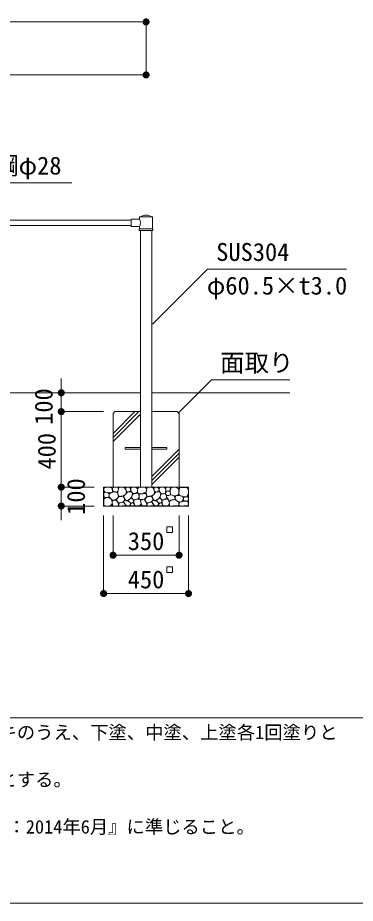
# Model space of a CAD drawing. Units: millimetres at full size, sheet at 1:50; some dimension numbers follow another scale. Extents: x 449 to 14140, y 6261 to 15594.
# Drawn here: x 6326 to 8115, y 6261 to 10950 of the extents above; entities that cross this region are included whole.
import ezdxf
from ezdxf.enums import TextEntityAlignment as Align

# ---------------------------------------------------------------- set-up
doc = ezdxf.new("R2010")
doc.units = ezdxf.units.MM
doc.header["$LTSCALE"] = 50
for name, color, linetype, lineweight in [('ハッチ', 4, 'Continuous', 13), ('寸法', 1, 'Continuous', 13), ('本', 7, 'Continuous', 13)]:
    doc.layers.add(name, color=color, linetype=linetype, lineweight=lineweight)
doc.styles.add('ＭＳ ゴシック', font='')
doc.styles.get('ＭＳ ゴシック').set_extended_font_data('MS Gothic')

# ---------------------------------------------------------------- blocks, each defined once
blk = doc.blocks.new('filled_dot')
at = {"color": 0, "linetype": 'Continuous', "lineweight": -2, "const_width": 1.25}
blk.add_lwpolyline([(-0.625, 0, 1), (0.625, 0, 1)], format="xyb", close=True, dxfattribs=at)

msp = doc.modelspace()

# ---------------------------------------------------------------- linework, layer by layer
at = {"layer": 'ハッチ'}
for p, q in [((6831.18, 8748.44), (6947.02, 8864.28)), ((6831.18, 8727.23), (6968.23, 8864.28)), ((6831.18, 8706.02), (6975.93, 8850.77)), ((7036.43, 8521.52), (7181.18, 8666.27)), ((7036.43, 8500.3), (7181.18, 8645.05)), ((7036.43, 8479.09), (7181.18, 8623.84)), ((6975.93, 8464.28), (7036.43, 8464.28)), ((7103.22, 8364.28), (7107.52, 8364.28)), ((7107.52, 8364.28), (7111.82, 8364.28)), ((7189.21, 8364.28), (7193.51, 8364.28))]:
    msp.add_line(p, q, dxfattribs=at)
for points in [[(6823.18, 8435.95), (6818.61, 8434.21), (6810.56, 8433.99), (6801.43, 8436.38), (6793.6, 8437.47), (6788.38, 8439.21), (6783.38, 8442.47), (6782.07, 8448.34), (6782.29, 8454.86), (6784.47, 8459.64), (6790.99, 8463.33), (6799.04, 8463.98), (6806, 8464.2), (6816.65, 8463.33), (6822.96, 8462.03), (6826.66, 8454.2), (6827.96, 8443.34), (6825.79, 8437.91)], [(6843.2, 8439.98), (6836.11, 8440.23), (6831.05, 8442), (6828.01, 8447.06), (6827.5, 8452.37), (6828.01, 8458.69), (6834.84, 8462.99), (6841.17, 8463.75), (6856.1, 8463.75), (6859.65, 8453.89), (6856.1, 8443.01), (6850.54, 8438.46)], [(6859.14, 8422.02), (6855.85, 8431.13), (6856.1, 8441.49), (6858.38, 8448.58), (6860.15, 8455.66), (6861.42, 8460.21), (6866.23, 8463.5), (6871.54, 8464.51), (6878.88, 8463.75), (6885.97, 8463.25), (6892.3, 8463.25), (6897.36, 8453.38), (6901.66, 8439.72), (6898.63, 8427.33), (6886.98, 8418.99), (6873.06, 8415.95), (6864.46, 8415.7)], [(6899.89, 8448.47), (6897.26, 8453.97), (6896.78, 8457.79), (6900.61, 8461.86), (6906.11, 8464.72), (6911.37, 8464.01), (6917.59, 8463.29), (6923.81, 8456.6), (6925.48, 8447.28), (6918.31, 8440.59), (6908.5, 8437.96), (6901.56, 8442.98)], [(6925.74, 8448.71), (6925.03, 8453.97), (6925.5, 8458.03), (6927.9, 8461.14), (6933.4, 8463.53), (6941.05, 8463.77), (6947.99, 8463.53), (6953.25, 8463.05), (6957.79, 8459.71), (6960.18, 8451.58), (6960.18, 8446.32), (6959.95, 8438.68), (6957.36, 8435.83), (6949.34, 8431.19), (6936.25, 8430.76), (6928.85, 8438.68)], [(6962.6, 8433.25), (6960.93, 8440.74), (6961.14, 8448.87), (6961.35, 8455.74), (6966.56, 8460.12), (6974.27, 8463.45), (6984.69, 8463.87), (6998.44, 8463.66), (7005.32, 8461.37), (7008.03, 8451.37), (7006.36, 8442.2), (7005.32, 8436.16), (6996.36, 8433.66), (6986.98, 8429.5), (6970.31, 8429.91)], [(7009.14, 8422.02), (7005.85, 8431.13), (7006.1, 8441.49), (7008.38, 8448.58), (7010.15, 8455.66), (7011.42, 8460.21), (7016.23, 8463.5), (7021.54, 8464.51), (7028.88, 8463.75), (7035.97, 8463.25), (7042.3, 8463.25), (7047.36, 8453.38), (7051.66, 8439.72), (7048.63, 8427.33), (7036.98, 8418.99), (7023.06, 8415.95), (7014.46, 8415.7)], [(7049.89, 8448.47), (7047.26, 8453.97), (7046.78, 8457.79), (7050.61, 8461.86), (7056.11, 8464.72), (7061.37, 8464.01), (7067.59, 8463.29), (7073.81, 8456.6), (7075.48, 8447.28), (7068.31, 8440.59), (7058.5, 8437.96), (7051.56, 8442.98)], [(7075.74, 8448.71), (7075.03, 8453.97), (7075.5, 8458.03), (7077.9, 8461.14), (7083.4, 8463.53), (7091.05, 8463.77), (7097.99, 8463.53), (7103.25, 8463.05), (7107.79, 8459.71), (7110.18, 8451.58), (7110.18, 8446.32), (7109.95, 8438.68), (7107.08, 8433.18), (7100.38, 8429.83), (7088.66, 8429.12), (7078.85, 8438.68)], [(7133.77, 8423.78), (7128.33, 8421.77), (7122.08, 8420.56), (7116.64, 8419.96), (7112.2, 8423.18), (7109.98, 8427.21), (7107.77, 8432.45), (7110.19, 8438.29), (7114.02, 8442.52), (7125.71, 8443.33), (7133.98, 8439.09), (7135.59, 8430.43)], [(7110.78, 8449.24), (7111.79, 8443.19), (7123.28, 8443.19), (7129.53, 8443.6), (7134.17, 8446.62), (7134.17, 8453.47), (7136.19, 8459.71), (7134.17, 8463.54), (7127.32, 8464.35), (7119.05, 8463.74), (7112.4, 8462.33), (7109.37, 8456.89), (7110.98, 8452.26)], [(7146.22, 8421.59), (7138.19, 8423.19), (7135.78, 8426.86), (7135.17, 8433.26), (7134.75, 8440.16), (7134.63, 8446.58), (7134.98, 8451.4), (7136.13, 8457.93), (7145.21, 8464.14), (7157.46, 8464.01), (7168.36, 8462.98), (7176.73, 8457.59), (7180.4, 8449.22), (7180.48, 8431.46), (7175.24, 8421.47), (7165.61, 8419.41), (7154.59, 8418.49)], [(7195.01, 8463.08), (7185.27, 8461.33), (7181.55, 8455.28), (7181.03, 8445.23), (7180.1, 8435.12), (7180.1, 8426.47), (7185.29, 8420.13), (7194.81, 8417.25), (7202.88, 8413.51), (7212.21, 8412.27), (7222.52, 8413.56), (7227.93, 8422.06), (7230.25, 8436.74), (7229.99, 8456.82), (7220.97, 8463), (7209.22, 8463.36), (7202.02, 8463.08)], [(6790.58, 8364.64), (6784.15, 8366.7), (6781.57, 8371.33), (6781.83, 8377.77), (6782.6, 8383.94), (6781.83, 8389.86), (6782.34, 8396.03), (6783.37, 8401.69), (6791.87, 8408.64), (6803.71, 8408.9), (6815.04, 8406.58), (6822.25, 8399.12), (6827.4, 8386.51), (6827.14, 8375.96), (6818.65, 8366.45), (6811.95, 8364.64), (6801.91, 8364.39)], [(6792.69, 8409.95), (6787.38, 8409.33), (6783.31, 8413.39), (6781.75, 8417.77), (6782.06, 8424.64), (6781.75, 8431.52), (6786.13, 8437.77), (6802.7, 8436.2), (6810.21, 8429.33), (6810.52, 8414.95), (6799.58, 8409.95)], [(6841.1, 8396.59), (6833.06, 8395.69), (6825.91, 8396.59), (6822.04, 8400.16), (6816.98, 8405.21), (6813.11, 8409.97), (6811.02, 8416.52), (6811.02, 8423.06), (6810.73, 8428.12), (6817.87, 8432.59), (6829.19, 8437.35), (6841.1, 8439.73), (6854.08, 8434.16), (6860.91, 8417.22), (6853.3, 8403.73), (6846.75, 8398.67)], [(6828.56, 8373.86), (6827.39, 8380.62), (6827.39, 8387.15), (6828.32, 8391.81), (6833.69, 8395.55), (6844.89, 8395.78), (6854.46, 8387.85), (6860.76, 8379.22), (6859.83, 8372.46), (6855.86, 8365.23), (6847.69, 8364.53), (6834.86, 8364.77), (6829.02, 8367.8)], [(6855.35, 8387.12), (6852.81, 8390.15), (6850.28, 8393.95), (6850.54, 8399.26), (6853.57, 8403.81), (6858.64, 8409.63), (6862.18, 8414.18), (6867.24, 8415.19), (6877.62, 8415.7), (6883.95, 8416.46), (6889.77, 8407.6), (6893.06, 8395.97), (6883.95, 8386.36), (6867.24, 8381.05), (6859.14, 8381.55)], [(6895.85, 8399), (6891.06, 8404.02), (6889.87, 8409.04), (6887.48, 8414.3), (6889.63, 8419.32), (6895.13, 8424.1), (6899.67, 8427.44), (6901.59, 8430.79), (6905.89, 8435.33), (6909.24, 8437.48), (6916.18, 8439.63), (6922.87, 8440.11), (6930.29, 8437.24), (6933.88, 8431.98), (6933.16, 8420.27), (6929.33, 8410.71), (6921.92, 8402.59), (6908.52, 8393.51), (6901.59, 8394.22)], [(6893.22, 8376.54), (6889.63, 8381.56), (6887.48, 8386.34), (6888.91, 8391.36), (6893.22, 8394.46), (6898.72, 8395.18), (6904.22, 8392.79), (6910.92, 8390.88), (6921.44, 8382.27), (6922.87, 8372.95), (6916.42, 8366.02), (6910.2, 8364.83), (6904.22, 8365.07), (6896.56, 8370.56)], [(6921.94, 8382.42), (6918.68, 8385.09), (6915.12, 8388.5), (6913.63, 8393.69), (6915.56, 8397.69), (6919.12, 8400.51), (6923.72, 8403.77), (6927.58, 8405.99), (6932.92, 8403.92), (6936.18, 8400.06), (6939.59, 8396.06), (6941.08, 8388.06), (6935.59, 8383.46), (6929.36, 8379.61), (6925.8, 8379.61)], [(6954.71, 8400.41), (6948.66, 8397.59), (6943.42, 8396.59), (6939.99, 8397.39), (6935.76, 8401.22), (6932.33, 8404.85), (6930.52, 8409.48), (6930.92, 8414.11), (6932.53, 8418.95), (6935.41, 8426.26), (6940.05, 8430.2), (6951.87, 8431.33), (6961.45, 8433.16), (6966.51, 8428.37), (6968.91, 8417.4), (6968.06, 8407.27), (6964.26, 8402.07)], [(6954.31, 8365.16), (6948.26, 8365.96), (6945.03, 8368.58), (6944.03, 8373.62), (6941.61, 8378.25), (6940.8, 8385.51), (6941.61, 8390.34), (6941.61, 8394.77), (6950.68, 8398.2), (6961.97, 8401.42), (6974.07, 8398.8), (6978.1, 8386.51), (6980.52, 8375.63), (6974.27, 8369.19), (6967.21, 8364.75)], [(6969.33, 8417.68), (6969.19, 8423.17), (6972, 8427.53), (6977.63, 8429.64), (6985.8, 8428.8), (6991.29, 8430.34), (6997.9, 8430.62), (7003.81, 8430.34), (7008.46, 8424.86), (7009.58, 8418.38), (7009.02, 8412.19), (7005.78, 8407.13), (7001.98, 8403.75), (6993.4, 8399.95), (6982.28, 8398.97), (6974.4, 8398.83), (6968.91, 8401.22), (6969.33, 8411.91)], [(6980.55, 8379.08), (6981.59, 8370.54), (6986.59, 8365.54), (6995.55, 8364.92), (7005.35, 8365.96), (7011.39, 8370.33), (7009.31, 8377.21), (7006.8, 8384.7), (7000.55, 8393.87), (6997.48, 8399.95), (6987.34, 8399.25), (6977.49, 8393.76), (6979.09, 8386.58)], [(7005.35, 8387.12), (7002.81, 8390.15), (7000.28, 8393.95), (7000.54, 8399.26), (7003.57, 8403.81), (7008.64, 8409.63), (7012.18, 8414.18), (7017.24, 8415.19), (7027.62, 8415.7), (7033.95, 8416.46), (7039.77, 8407.6), (7043.06, 8395.97), (7033.95, 8386.36), (7017.24, 8381.05), (7009.14, 8381.55)], [(7045.85, 8399), (7041.06, 8404.02), (7039.87, 8409.04), (7037.48, 8414.3), (7039.63, 8419.32), (7045.13, 8424.1), (7049.67, 8427.44), (7051.59, 8430.79), (7055.89, 8435.33), (7059.24, 8437.48), (7066.18, 8439.63), (7072.87, 8440.11), (7080.29, 8437.24), (7083.88, 8431.98), (7083.16, 8420.27), (7079.33, 8410.71), (7071.92, 8402.59), (7058.52, 8393.51), (7051.59, 8394.22)], [(7043.22, 8376.54), (7039.63, 8381.56), (7037.48, 8386.34), (7038.91, 8391.36), (7043.22, 8394.46), (7048.72, 8395.18), (7054.22, 8392.79), (7060.91, 8390.88), (7071.44, 8382.27), (7072.87, 8372.95), (7066.42, 8366.02), (7060.2, 8364.83), (7054.22, 8365.07), (7046.56, 8370.56)], [(7071.94, 8382.42), (7068.68, 8385.09), (7065.12, 8388.5), (7063.63, 8393.69), (7065.56, 8397.69), (7069.12, 8400.51), (7073.72, 8403.77), (7077.58, 8405.99), (7082.92, 8403.92), (7086.18, 8400.06), (7089.59, 8396.06), (7091.08, 8388.06), (7085.59, 8383.46), (7079.36, 8379.61), (7075.8, 8379.61)], [(7104.71, 8400.41), (7098.66, 8397.59), (7093.42, 8396.59), (7089.99, 8397.39), (7085.76, 8401.22), (7082.33, 8404.85), (7080.52, 8409.48), (7080.92, 8414.11), (7082.53, 8418.95), (7085.15, 8425.6), (7089.59, 8428.82), (7097.86, 8429.02), (7103.1, 8430.43), (7110.15, 8426.4), (7114.79, 8417.34), (7114.99, 8407.26), (7110.36, 8401.83)], [(7104.31, 8365.16), (7098.26, 8365.96), (7095.03, 8368.58), (7094.02, 8373.62), (7091.61, 8378.25), (7090.8, 8385.51), (7091.61, 8390.34), (7091.61, 8394.77), (7100.68, 8398.2), (7111.97, 8401.42), (7124.07, 8398.8), (7128.1, 8386.51), (7130.52, 8375.63), (7124.27, 8369.19), (7117.21, 8364.75)], [(7158.37, 8411.9), (7159.99, 8407.67), (7159.58, 8403.23), (7156.15, 8399), (7150.11, 8397.39), (7143.05, 8396.38), (7137.2, 8394.77), (7132.97, 8391.75), (7127.52, 8391.95), (7124.7, 8396.99), (7120.87, 8403.23), (7116.23, 8409.68), (7114.62, 8416.33), (7118.05, 8420.16), (7127.52, 8420.36), (7135.59, 8422.98), (7145.27, 8421.37), (7153.74, 8417.74)], [(7137.85, 8364.5), (7133, 8366.07), (7130.77, 8372.36), (7130.64, 8378), (7129.46, 8384.15), (7130.77, 8388.48), (7133.92, 8391.89), (7137.46, 8394.11), (7143.36, 8395.82), (7151.62, 8397), (7155.29, 8398.17), (7159.22, 8398.7), (7166.82, 8392.93), (7174.95, 8387.82), (7180.33, 8385.73), (7180.46, 8380.09), (7180.46, 8373.67), (7178.88, 8366.6), (7170.1, 8365.03), (7162.63, 8364.63), (7149.13, 8365.55), (7142.44, 8364.5)], [(7163.12, 8396.44), (7160.09, 8401.93), (7160.37, 8406.33), (7160.09, 8412.65), (7163.67, 8418.42), (7168.34, 8419.52), (7177.14, 8420.34), (7187.04, 8419.24), (7195.29, 8415.94), (7200.84, 8413.85), (7203.92, 8407.71), (7202.83, 8400.84), (7199.58, 8391.44), (7195.01, 8387.09), (7188.14, 8385.72), (7177.97, 8387.64), (7168.07, 8393.14)], [(7204.1, 8401.38), (7205.18, 8407.16), (7210.07, 8410.6), (7216.76, 8412.4), (7223.99, 8412.59), (7229.24, 8409.15), (7230.32, 8403.37), (7230.14, 8395.05), (7228.51, 8389.81), (7223.09, 8389.63), (7215.31, 8391.26), (7207.17, 8391.26), (7203.2, 8396.14)], [(6861.14, 8371.75), (6860.9, 8374.86), (6864.01, 8379.16), (6868.56, 8381.31), (6874.78, 8383.22), (6881.23, 8384.66), (6887.21, 8385.14), (6891.04, 8378.44), (6894.87, 8371.99), (6893.67, 8366.02), (6888.17, 8364.82), (6878.84, 8365.3), (6869.27, 8364.34), (6862.34, 8366.26)], [(6927.87, 8364.64), (6924.31, 8364.64), (6921.79, 8367.16), (6921.64, 8370.12), (6923.72, 8373.97), (6926.54, 8377.53), (6929.95, 8379.75), (6933.66, 8381.68), (6939.3, 8380.05), (6943.3, 8373.83), (6945.23, 8367.3), (6942.41, 8365.38), (6934.85, 8364.64)], [(7011.14, 8371.75), (7010.9, 8374.86), (7014.01, 8379.16), (7018.56, 8381.31), (7024.77, 8383.22), (7031.23, 8384.66), (7037.21, 8385.14), (7041.04, 8378.44), (7044.87, 8371.99), (7043.67, 8366.02), (7038.17, 8364.82), (7028.84, 8365.3), (7019.27, 8364.34), (7012.34, 8366.26)], [(7077.87, 8364.64), (7074.31, 8364.64), (7071.79, 8367.16), (7071.64, 8370.12), (7073.72, 8373.97), (7076.54, 8377.53), (7079.95, 8379.75), (7083.66, 8381.68), (7089.3, 8380.05), (7093.3, 8373.83), (7095.23, 8367.3), (7092.41, 8365.38), (7084.85, 8364.64)], [(7188.03, 8364.78), (7181.62, 8367.39), (7180.21, 8372.8), (7180.81, 8378.01), (7184.62, 8384.02), (7191.04, 8386.03), (7196.26, 8387.43), (7202.83, 8390.53), (7215.51, 8390.64), (7226.52, 8388.18), (7229.42, 8381.68), (7230.5, 8371.55), (7227.43, 8365.23), (7205.48, 8365.78), (7197.26, 8364.58)]]:
    msp.add_lwpolyline(points, close=True, dxfattribs=at)
at = {"layer": '寸法'}
for p, q in [((7006.18, 10927.79), (1602.62, 10927.79)), ((7006.18, 10655.46), (7006.18, 10927.79)), ((5202.62, 10647.08), (7006.18, 10647.08)), ((7006.18, 10647.08), (7006.18, 10655.46)), ((6556.77, 9039.28), (6556.77, 8789.28)), ((6663.6, 8964.28), (6556.77, 8964.28)), ((6556.77, 8864.28), (6556.77, 8464.28)), ((6781.18, 8864.28), (6556.77, 8864.28)), ((6781.18, 8864.28), (6556.77, 8864.28)), ((6556.77, 8564.28), (6556.77, 8364.28)), ((6556.77, 8539.28), (6556.77, 8289.28)), ((6731.18, 8464.28), (6556.77, 8464.28)), ((6731.18, 8464.28), (6556.77, 8464.28)), ((6731.18, 8364.28), (6556.77, 8364.28)), ((6781.18, 8314.28), (6781.18, 7900.92)), ((6831.18, 8313.81), (6831.18, 8103.8)), ((7181.18, 8313.81), (7181.18, 8103.8)), ((7231.18, 8314.28), (7231.18, 7900.92)), ((6831.18, 8103.8), (7181.18, 8103.8)), ((6781.18, 7900.92), (7231.18, 7900.92))]:
    msp.add_line(p, q, dxfattribs=at)
at = {"layer": '寸法', "color": 3}
for p, q in [((7115.47, 8223.62), (7115.47, 8253.62)), ((7115.47, 8253.62), (7145.48, 8253.62)), ((7145.48, 8253.62), (7145.48, 8223.62)), ((7145.48, 8223.62), (7115.47, 8223.62)), ((7115.47, 8042.61), (7145.48, 8042.61)), ((7115.47, 8012.61), (7115.47, 8042.61)), ((7145.48, 8042.61), (7145.48, 8012.61)), ((7145.48, 8012.61), (7115.47, 8012.61))]:
    msp.add_line(p, q, dxfattribs=at)
at = {"layer": '寸法'}
for points in [[(5598.5, 9879.45), (5603.8, 9884.75), (5794.97, 10075.92), (6612.33, 10075.92)], [(7042.74, 9329.67), (7048.04, 9334.97), (7331.82, 9618.75), (8069.23, 9618.75)], [(7177.72, 8857.74), (7183.02, 8863.04), (7352.44, 9032.46), (7768.03, 9032.46)]]:
    msp.add_lwpolyline(points, dxfattribs=at)
at = {"layer": '本'}
for p, q in [((6971.09, 9896.58), (6971.09, 9883.08)), ((7041.09, 9896.58), (6971.09, 9896.58)), ((7041.09, 9896.58), (7041.09, 9831.58)), ((5285.11, 9878.28), (6927.09, 9878.28)), ((5285.11, 9850.28), (6927.09, 9850.28)), ((6971.51, 9883.08), (6927.09, 9883.08)), ((6927.09, 9883.08), (6927.09, 9845.08)), ((6971.51, 9845.08), (6927.09, 9845.08)), ((7042.59, 9831.58), (6969.59, 9831.58)), ((6969.59, 9831.58), (6969.59, 9823.58)), ((7042.59, 9823.58), (6969.59, 9823.58)), ((6971.09, 9845.08), (6971.09, 9831.58)), ((6975.93, 9823.58), (6975.93, 8464.28)), ((7036.43, 9823.58), (7036.43, 8464.28)), ((7042.59, 9831.58), (7042.59, 9823.58)), ((5236.43, 8963.15), (6975.93, 8963.15)), ((7036.43, 8963.15), (7768.63, 8963.15)), ((6841.18, 8864.28), (6831.18, 8854.28)), ((6841.18, 8864.28), (6975.93, 8864.28)), ((7036.43, 8864.28), (7171.18, 8864.28)), ((7171.18, 8864.28), (7181.18, 8854.28)), ((6831.18, 8854.28), (6831.18, 8464.28)), ((7181.18, 8854.28), (7181.18, 8464.28)), ((6896.09, 8674.89), (6976.09, 8674.89)), ((6896.09, 8674.89), (6896.09, 8664.89)), ((6896.09, 8664.89), (6976.09, 8664.89)), ((7036.59, 8674.89), (7116.59, 8674.89)), ((7036.59, 8664.89), (7116.59, 8664.89)), ((7116.59, 8674.89), (7116.59, 8664.89)), ((6781.18, 8464.28), (7231.18, 8464.28)), ((6781.18, 8464.28), (6781.18, 8364.28)), ((6781.18, 8364.28), (7231.18, 8364.28))]:
    msp.add_line(p, q, dxfattribs=at)
at = {"layer": '本', "color": 4}
msp.add_line((7231.18, 8464.28), (7231.18, 8364.28), dxfattribs=at)
at = {"layer": '本', "color": 6}
msp.add_line((449.31, 7243.77), (14139.95, 7243.77), dxfattribs=at)
msp.add_lwpolyline([(14139.95, 15319.95), (449.31, 15319.95), (449.31, 6260.88), (14139.95, 6260.88)], close=True, dxfattribs=at)
at = {"layer": '本'}
for centre, radius, start, end in [((7006.09, 9844.68), 60.07, 59.76277, 120.23722), ((6940.72, 9864.41), 36, 327.51687, 31.22381)]:
    msp.add_arc(centre, radius, start, end, dxfattribs=at)

# ---------------------------------------------------------------- block references
at = {"layer": '寸法'}
for p, xscale, yscale, rotation in [((7006.18, 10927.79), 15, 15, 180), ((7006.18, 10647.08), 15, 15, 180), ((7042.74, 9329.67), 3, 3, 45), ((6556.77, 8964.28), 15, 15, 90), ((6556.77, 8864.28), 15, 15, 270), ((6556.77, 8864.28), 15, 15, 270), ((7177.72, 8857.74), 3, 3, 45), ((6556.77, 8464.28), 15, 15, 90), ((6556.77, 8464.28), 15, 15, 90), ((6556.77, 8364.28), 15, 15, 270), ((7181.18, 8103.8), 15, 15, 180), ((7231.18, 7900.92), 15, 15, 180)]:
    msp.add_blockref('filled_dot', p, dxfattribs=dict(at, xscale=xscale, yscale=yscale, rotation=rotation))
at = {"layer": '寸法', "xscale": 15, "yscale": 15}
for p in [(6831.18, 8103.8), (6781.18, 7900.92)]:
    msp.add_blockref('filled_dot', p, dxfattribs=at)

# ---------------------------------------------------------------- texts
at = {"layer": '寸法', "color": 3, "style": 'ＭＳ ゴシック'}
for s, p in [('磨き丸鋼φ28', (5812.62, 10091.27)), ('SUS304', (7378.04, 9633.69)), ('φ60.5×t3.0', (7328.13, 9455.65)), ('面取り', (7398.67, 9047.41))]:
    msp.add_text(s, height=94.94, dxfattribs=at).set_placement(p, align=Align.BOTTOM_LEFT)
at = {"layer": '寸法', "style": 'ＭＳ ゴシック'}
for s, p in [('100', (6463.4, 8891.13)), ('400', (6479.4, 8654.51)), ('100', (6634.75, 8414.44))]:
    msp.add_text(s, height=94.94, rotation=90, dxfattribs=at).set_placement(p, align=Align.MIDDLE_CENTER)
for s, p in [('350', (7006.18, 8178.8)), ('450', (7006.18, 7975.92))]:
    msp.add_text(s, height=94.94, dxfattribs=at).set_placement(p, align=Align.MIDDLE_CENTER)
at = {"layer": '本', "style": 'ＭＳ ゴシック'}
for s, p in [('○棒鋼を除く鉄部の全ては、亜鉛メッキのうえ、下塗、中塗、上塗各1回塗りと', (4573.14, 7201.42)), ('○SUS部は下塗、中塗、上塗各1回塗りとする。', (4573.14, 6951.42)), ('○『遊具の安全に関する基準JPFA-SP-S：2014年6月』に準じること。', (4573.14, 6701.42))]:
    msp.add_text(s, height=71.21, dxfattribs=at).set_placement(p, align=Align.TOP_LEFT)

doc.saveas('drawing.dxf')
